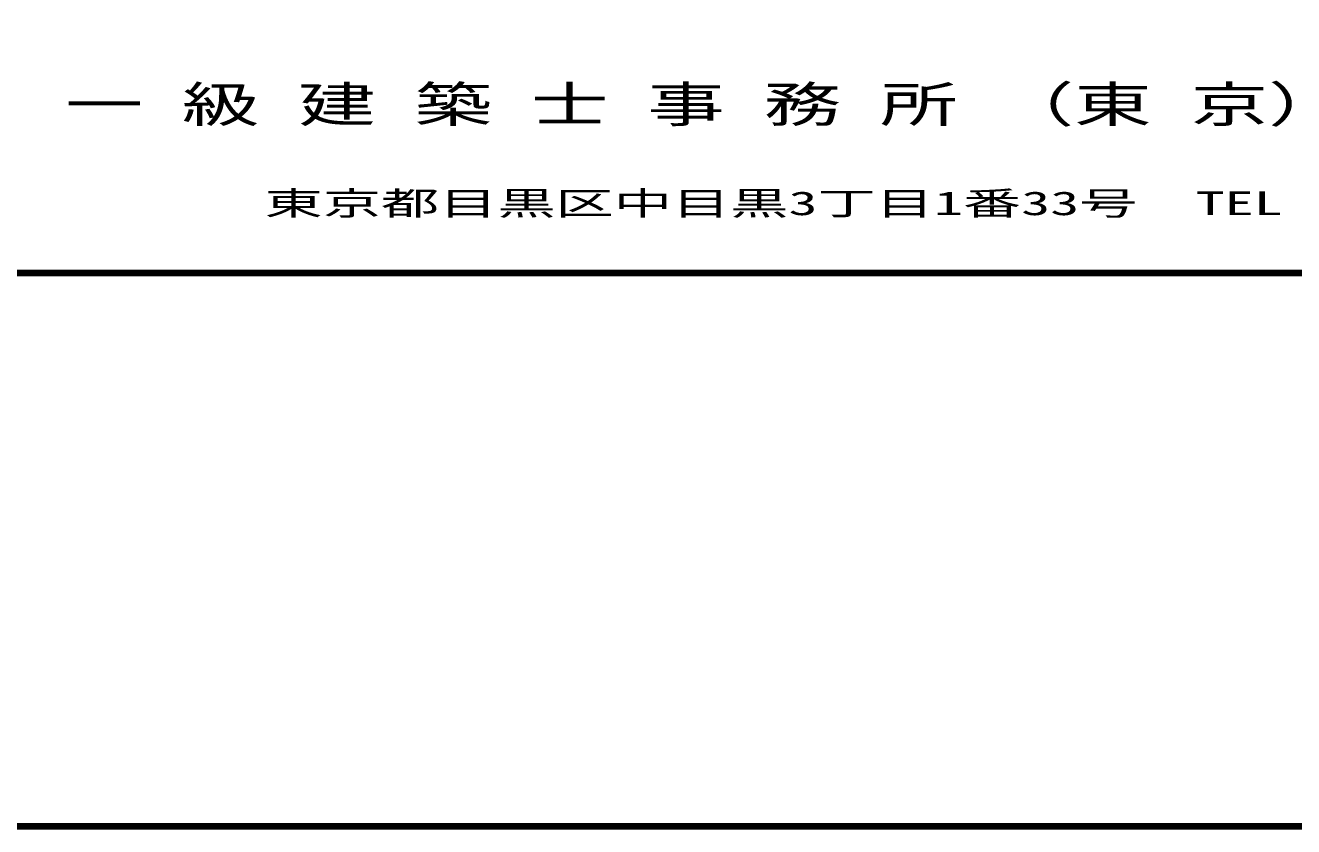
# Model space of a CAD drawing. Header units: millimetres. Extents: x 8300 to 125598, y -10383 to 40000.
# Drawn here: x 111977 to 113522, y -1549 to -572 of the extents above; entities that cross this region are included whole.
import ezdxf
from ezdxf.enums import TextEntityAlignment as Align

# ---------------------------------------------------------------- set-up
doc = ezdxf.new("R2010")
doc.units = ezdxf.units.MM
doc.header["$LTSCALE"] = 300
doc.layers.add('K他0_その他－１', color=7, linetype='CONTINUOUS')
doc.styles.add('MS Gothic2', font='msgothic.ttc', dxfattribs={"width": 0.8})

# ---------------------------------------------------------------- blocks, each defined once
blk = doc.blocks.new('ZGroup317', base_point=(112982.4, 7361.5))
at = {"layer": 'K他0_その他－１', "color": 150, "linetype": 'Continuous', "lineweight": -3}
for points in [[(100367.2, 16271.6), (125597.5, 16271.6), (125597.5, -1548.6), (100367.2, -1548.6)], [(125147.5, 15596.6), (101087.2, 15596.6), (101087.2, -873.6), (125147.5, -873.6)]]:
    blk.add_lwpolyline(points, close=True, dxfattribs=at)
at = {"layer": 'K他0_その他－１', "color": 150, "lineweight": -3, "style": 'MS Gothic2'}
for s, height, width, p in [('一 級 建 築 士 事 務 所 （東 京）登 録 第 12258 号', 43.377, 1.599027, (113207.4, -703.3)), ('東京都目黒区中目黒3丁目1番33号\u3000TEL（代）03-3715-1311', 28.918, 1.797955, (113207.4, -812.3))]:
    blk.add_text(s, height=height, dxfattribs=dict(at, width=width)).set_placement(p, align=Align.BOTTOM_CENTER)
blk = doc.blocks.new('ZGroup344', base_point=(112982.4, 7361.3))
at = {"layer": 'K他0_その他－１', "color": 150, "linetype": 'Continuous', "lineweight": 90}
for p, q in [((101087.2, -873.8), (125147.5, -873.8)), ((125597.5, -1548.8), (100367.2, -1548.8))]:
    blk.add_line(p, q, dxfattribs=at)

msp = doc.modelspace()

# ---------------------------------------------------------------- block references
at = {"layer": 'K他0_その他－１', "linetype": 'Continuous', "lineweight": 5}
for name, p in [('ZGroup317', (112982.4, 7361.5)), ('ZGroup344', (112982.4, 7361.3))]:
    msp.add_blockref(name, p, dxfattribs=at)

doc.saveas('drawing.dxf')
